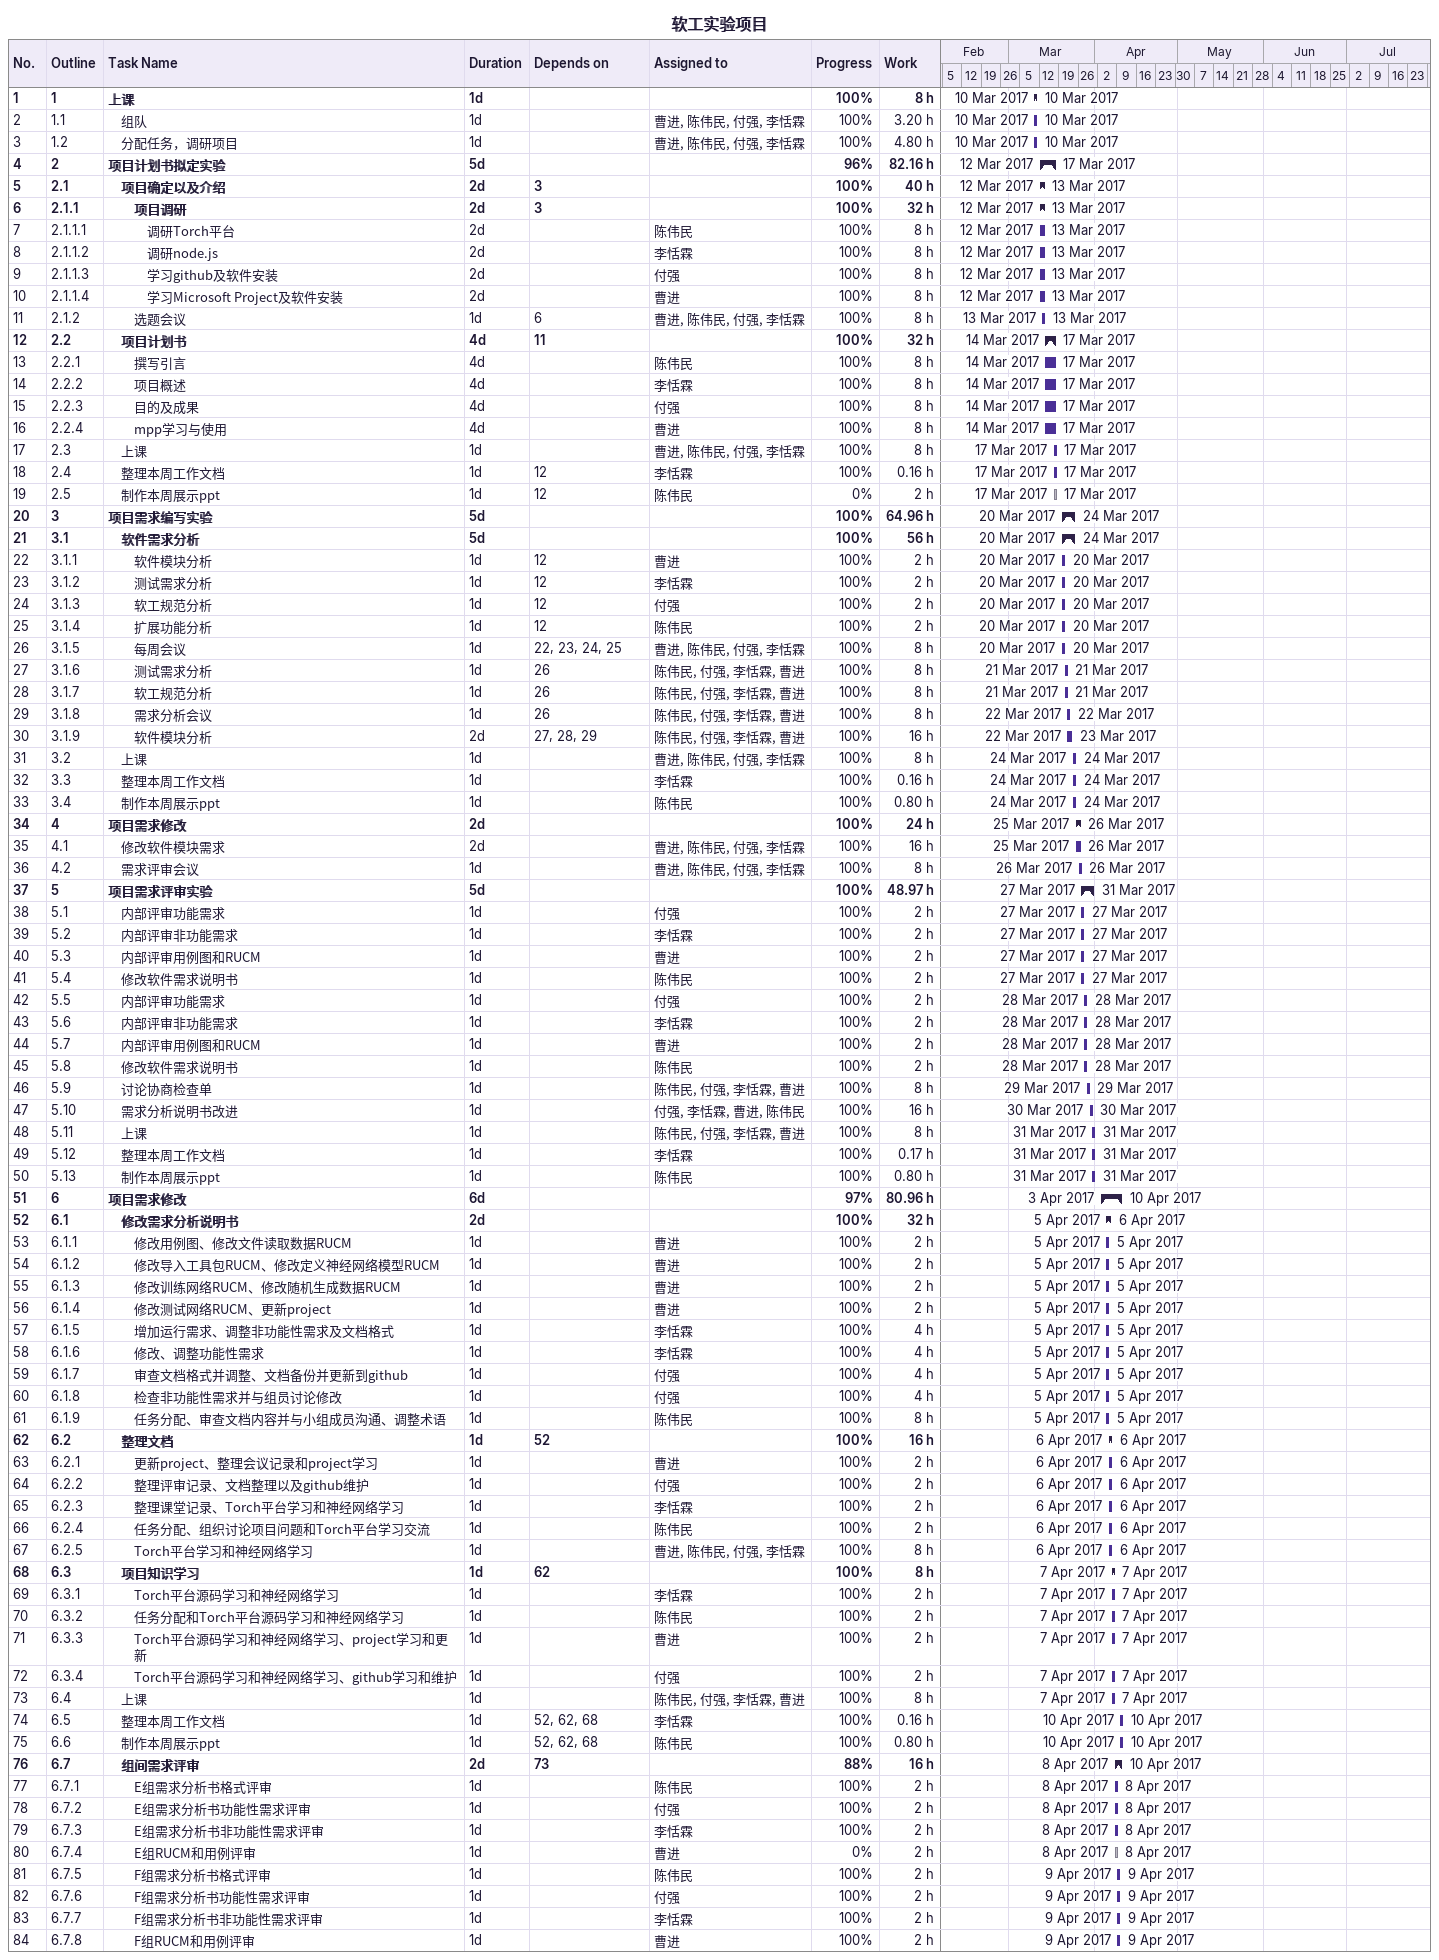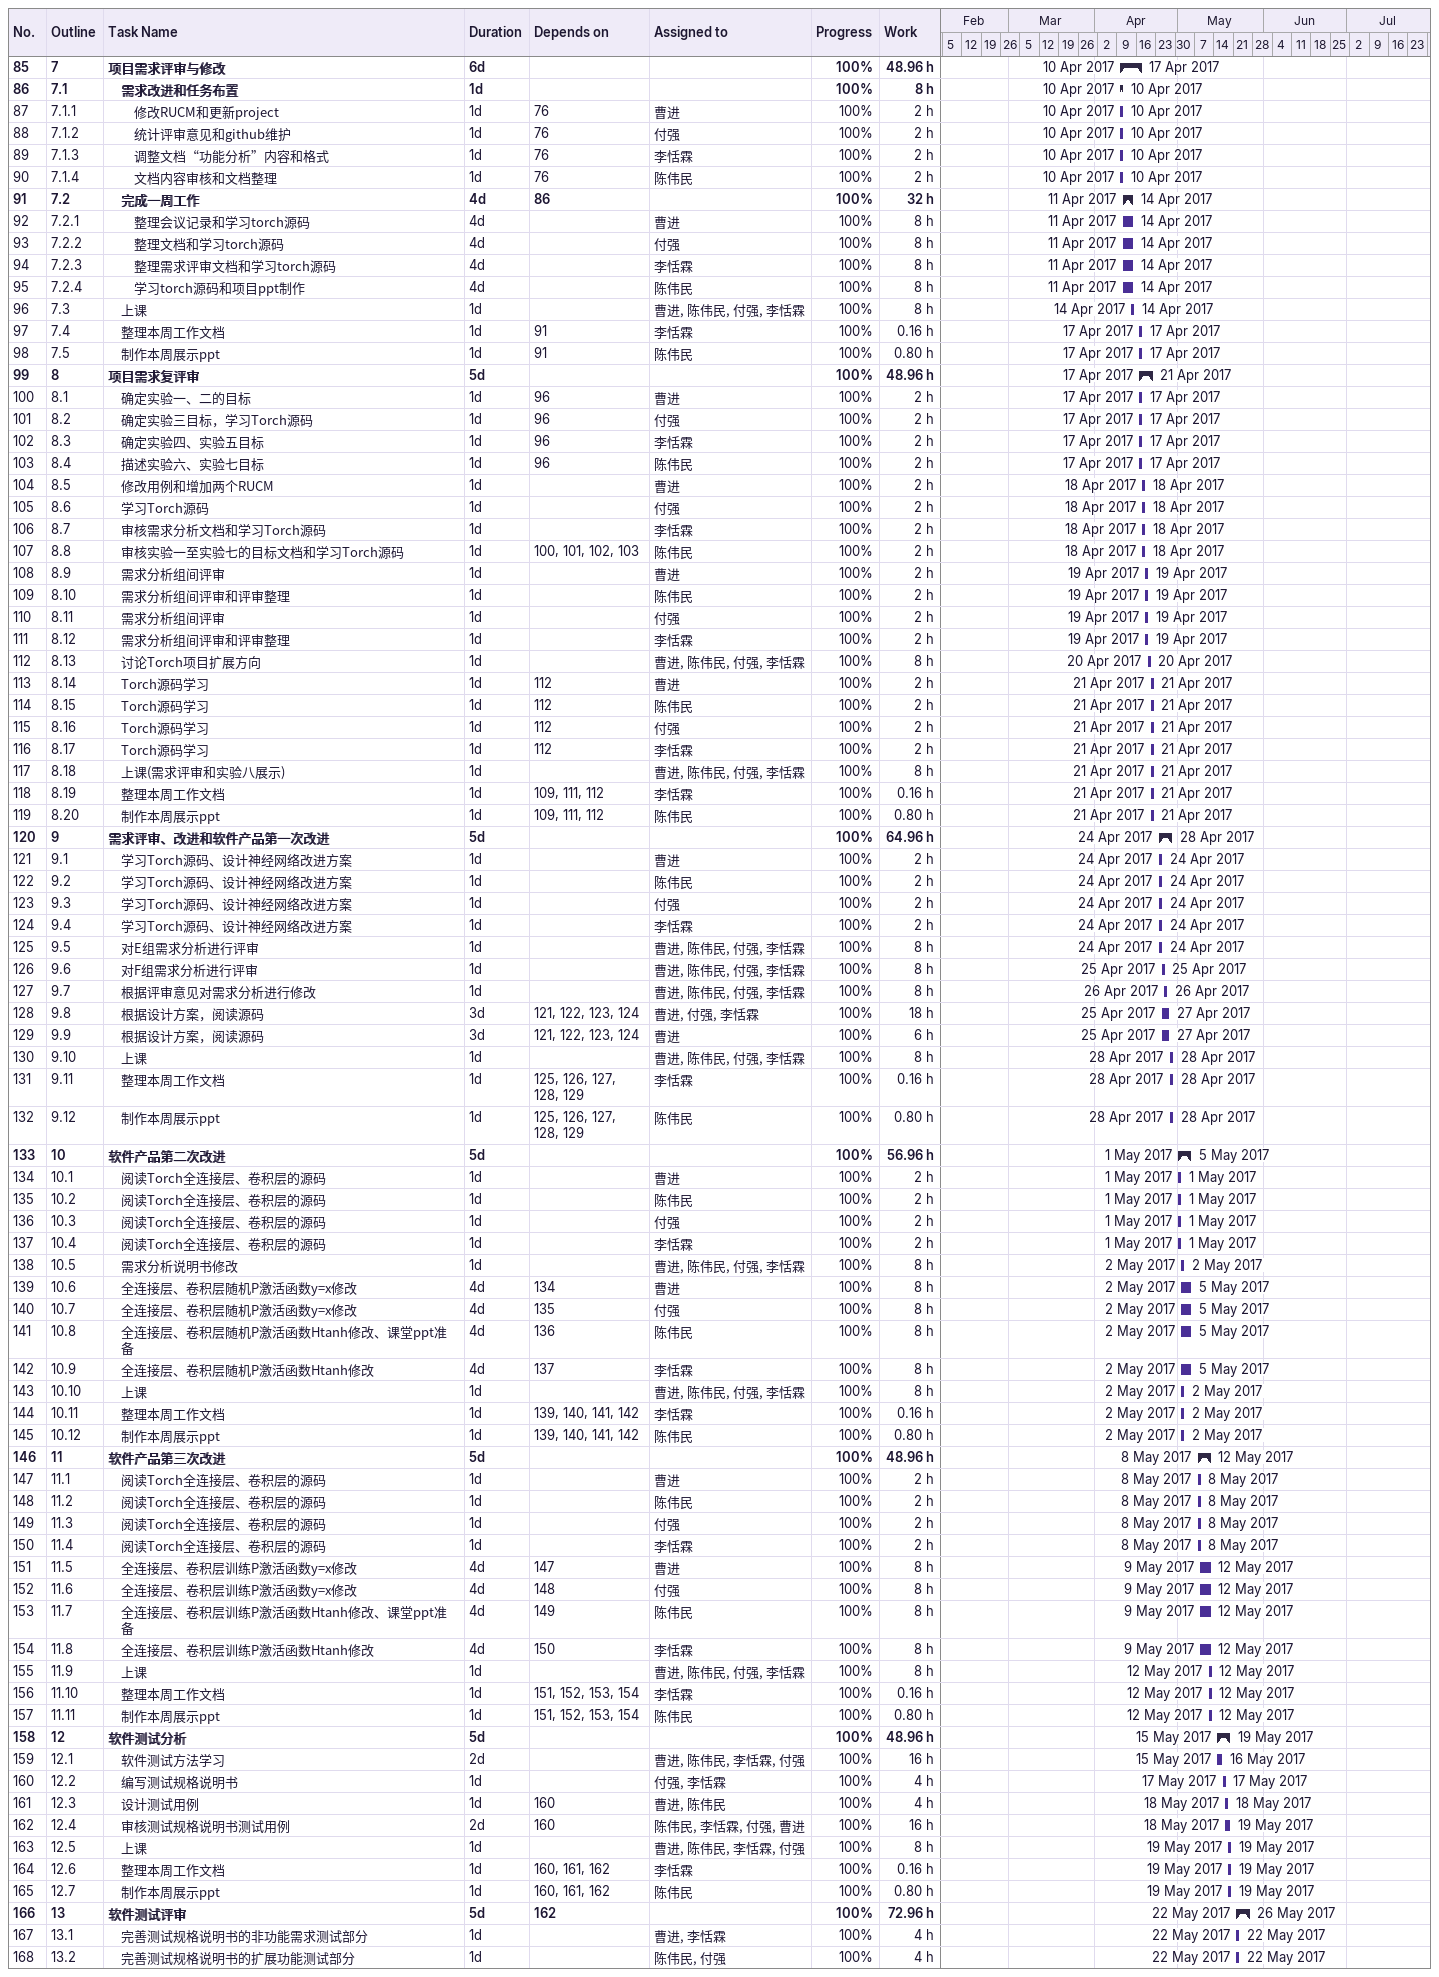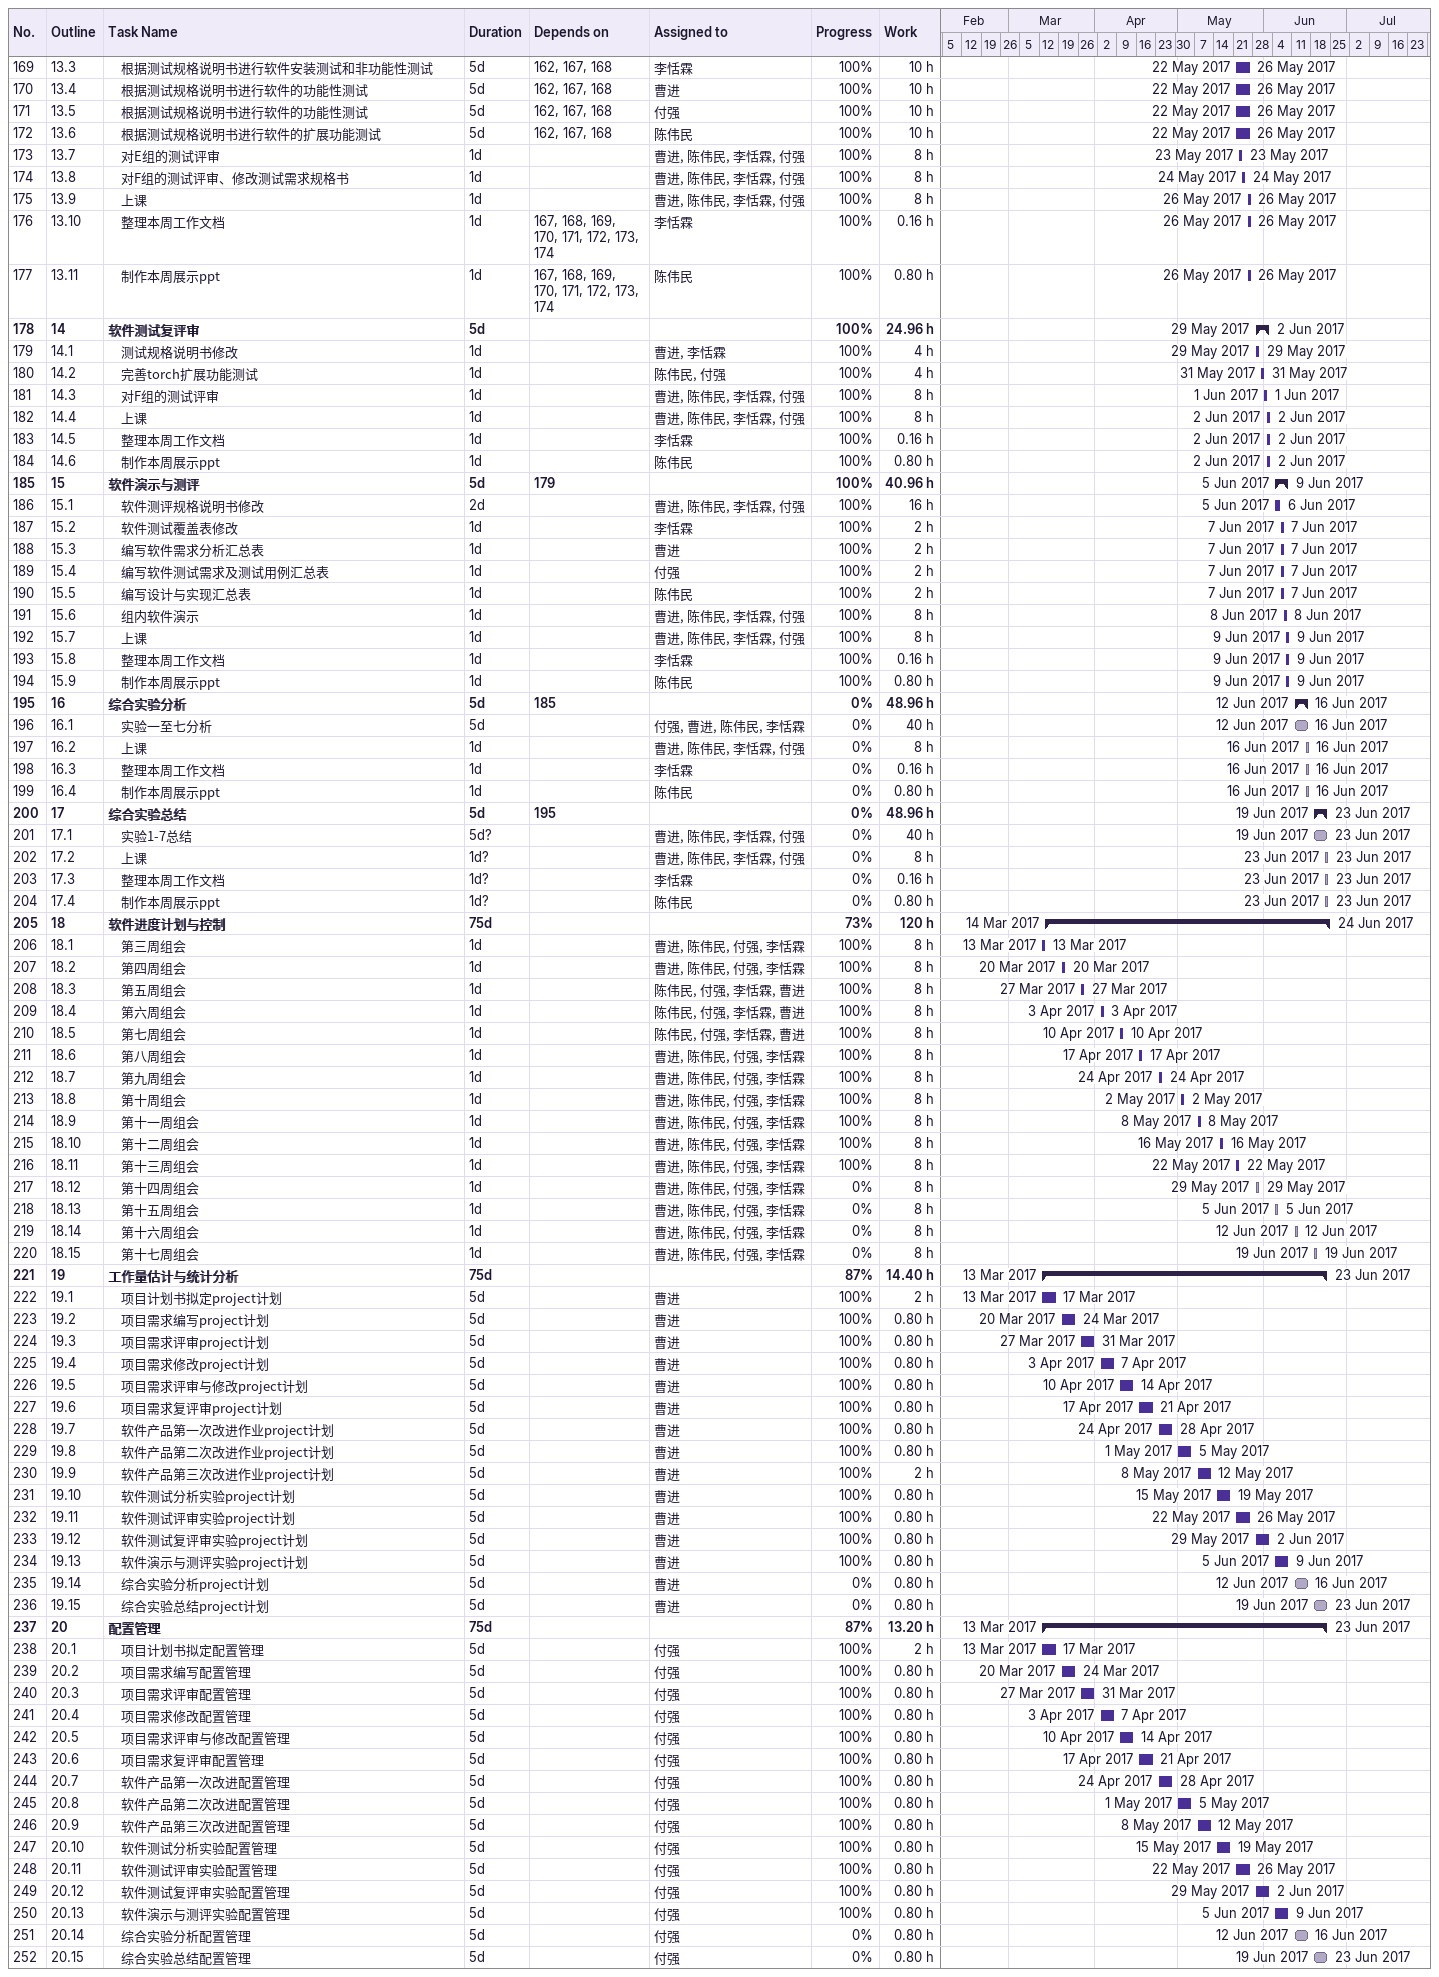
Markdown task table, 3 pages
软工实验项目

| ID | WBS | Task | Duration | Start | Finish | Predecessors | Resources | % complete | Work (h) |
|---|---|---|---|---|---|---|---|---|---|
| 1 | 1 | **上课** | 1d | 2017-03-10 | 2017-03-10 |  |  | 100 | 8 |
| 2 | 1.1 | 组队 | 1d | 2017-03-10 | 2017-03-10 |  | 曹进, 陈伟民, 付强, 李恬霖 | 100 | 3.20 |
| 3 | 1.2 | 分配任务，调研项目 | 1d | 2017-03-10 | 2017-03-10 |  | 曹进, 陈伟民, 付强, 李恬霖 | 100 | 4.80 |
| 4 | 2 | **项目计划书拟定实验** | 5d | 2017-03-12 | 2017-03-17 |  |  | 96 | 82.16 |
| 5 | 2.1 | **项目确定以及介绍** | 2d | 2017-03-12 | 2017-03-13 | 3 |  | 100 | 40 |
| 6 | 2.1.1 | **项目调研** | 2d | 2017-03-12 | 2017-03-13 | 3 |  | 100 | 32 |
| 7 | 2.1.1.1 | 调研Torch平台 | 2d | 2017-03-12 | 2017-03-13 |  | 陈伟民 | 100 | 8 |
| 8 | 2.1.1.2 | 调研node.js | 2d | 2017-03-12 | 2017-03-13 |  | 李恬霖 | 100 | 8 |
| 9 | 2.1.1.3 | 学习github及软件安装 | 2d | 2017-03-12 | 2017-03-13 |  | 付强 | 100 | 8 |
| 10 | 2.1.1.4 | 学习Microsoft Project及软件安装 | 2d | 2017-03-12 | 2017-03-13 |  | 曹进 | 100 | 8 |
| 11 | 2.1.2 | 选题会议 | 1d | 2017-03-13 | 2017-03-13 | 6 | 曹进, 陈伟民, 付强, 李恬霖 | 100 | 8 |
| 12 | 2.2 | **项目计划书** | 4d | 2017-03-14 | 2017-03-17 | 11 |  | 100 | 32 |
| 13 | 2.2.1 | 撰写引言 | 4d | 2017-03-14 | 2017-03-17 |  | 陈伟民 | 100 | 8 |
| 14 | 2.2.2 | 项目概述 | 4d | 2017-03-14 | 2017-03-17 |  | 李恬霖 | 100 | 8 |
| 15 | 2.2.3 | 目的及成果 | 4d | 2017-03-14 | 2017-03-17 |  | 付强 | 100 | 8 |
| 16 | 2.2.4 | mpp学习与使用 | 4d | 2017-03-14 | 2017-03-17 |  | 曹进 | 100 | 8 |
| 17 | 2.3 | 上课 | 1d | 2017-03-17 | 2017-03-17 |  | 曹进, 陈伟民, 付强, 李恬霖 | 100 | 8 |
| 18 | 2.4 | 整理本周工作文档 | 1d | 2017-03-17 | 2017-03-17 | 12 | 李恬霖 | 100 | 0.16 |
| 19 | 2.5 | 制作本周展示ppt | 1d | 2017-03-17 | 2017-03-17 | 12 | 陈伟民 | 0 | 2 |
| 20 | 3 | **项目需求编写实验** | 5d | 2017-03-20 | 2017-03-24 |  |  | 100 | 64.96 |
| 21 | 3.1 | **软件需求分析** | 5d | 2017-03-20 | 2017-03-24 |  |  | 100 | 56 |
| 22 | 3.1.1 | 软件模块分析 | 1d | 2017-03-20 | 2017-03-20 | 12 | 曹进 | 100 | 2 |
| 23 | 3.1.2 | 测试需求分析 | 1d | 2017-03-20 | 2017-03-20 | 12 | 李恬霖 | 100 | 2 |
| 24 | 3.1.3 | 软工规范分析 | 1d | 2017-03-20 | 2017-03-20 | 12 | 付强 | 100 | 2 |
| 25 | 3.1.4 | 扩展功能分析 | 1d | 2017-03-20 | 2017-03-20 | 12 | 陈伟民 | 100 | 2 |
| 26 | 3.1.5 | 每周会议 | 1d | 2017-03-20 | 2017-03-20 | 22, 23, 24, 25 | 曹进, 陈伟民, 付强, 李恬霖 | 100 | 8 |
| 27 | 3.1.6 | 测试需求分析 | 1d | 2017-03-21 | 2017-03-21 | 26 | 陈伟民, 付强, 李恬霖, 曹进 | 100 | 8 |
| 28 | 3.1.7 | 软工规范分析 | 1d | 2017-03-21 | 2017-03-21 | 26 | 陈伟民, 付强, 李恬霖, 曹进 | 100 | 8 |
| 29 | 3.1.8 | 需求分析会议 | 1d | 2017-03-22 | 2017-03-22 | 26 | 陈伟民, 付强, 李恬霖, 曹进 | 100 | 8 |
| 30 | 3.1.9 | 软件模块分析 | 2d | 2017-03-22 | 2017-03-23 | 27, 28, 29 | 陈伟民, 付强, 李恬霖, 曹进 | 100 | 16 |
| 31 | 3.2 | 上课 | 1d | 2017-03-24 | 2017-03-24 |  | 曹进, 陈伟民, 付强, 李恬霖 | 100 | 8 |
| 32 | 3.3 | 整理本周工作文档 | 1d | 2017-03-24 | 2017-03-24 |  | 李恬霖 | 100 | 0.16 |
| 33 | 3.4 | 制作本周展示ppt | 1d | 2017-03-24 | 2017-03-24 |  | 陈伟民 | 100 | 0.80 |
| 34 | 4 | **项目需求修改** | 2d | 2017-03-25 | 2017-03-26 |  |  | 100 | 24 |
| 35 | 4.1 | 修改软件模块需求 | 2d | 2017-03-25 | 2017-03-26 |  | 曹进, 陈伟民, 付强, 李恬霖 | 100 | 16 |
| 36 | 4.2 | 需求评审会议 | 1d | 2017-03-26 | 2017-03-26 |  | 曹进, 陈伟民, 付强, 李恬霖 | 100 | 8 |
| 37 | 5 | **项目需求评审实验** | 5d | 2017-03-27 | 2017-03-31 |  |  | 100 | 48.97 |
| 38 | 5.1 | 内部评审功能需求 | 1d | 2017-03-27 | 2017-03-27 |  | 付强 | 100 | 2 |
| 39 | 5.2 | 内部评审非功能需求 | 1d | 2017-03-27 | 2017-03-27 |  | 李恬霖 | 100 | 2 |
| 40 | 5.3 | 内部评审用例图和RUCM | 1d | 2017-03-27 | 2017-03-27 |  | 曹进 | 100 | 2 |
| 41 | 5.4 | 修改软件需求说明书 | 1d | 2017-03-27 | 2017-03-27 |  | 陈伟民 | 100 | 2 |
| 42 | 5.5 | 内部评审功能需求 | 1d | 2017-03-28 | 2017-03-28 |  | 付强 | 100 | 2 |
| 43 | 5.6 | 内部评审非功能需求 | 1d | 2017-03-28 | 2017-03-28 |  | 李恬霖 | 100 | 2 |
| 44 | 5.7 | 内部评审用例图和RUCM | 1d | 2017-03-28 | 2017-03-28 |  | 曹进 | 100 | 2 |
| 45 | 5.8 | 修改软件需求说明书 | 1d | 2017-03-28 | 2017-03-28 |  | 陈伟民 | 100 | 2 |
| 46 | 5.9 | 讨论协商检查单 | 1d | 2017-03-29 | 2017-03-29 |  | 陈伟民, 付强, 李恬霖, 曹进 | 100 | 8 |
| 47 | 5.10 | 需求分析说明书改进 | 1d | 2017-03-30 | 2017-03-30 |  | 付强, 李恬霖, 曹进, 陈伟民 | 100 | 16 |
| 48 | 5.11 | 上课 | 1d | 2017-03-31 | 2017-03-31 |  | 陈伟民, 付强, 李恬霖, 曹进 | 100 | 8 |
| 49 | 5.12 | 整理本周工作文档 | 1d | 2017-03-31 | 2017-03-31 |  | 李恬霖 | 100 | 0.17 |
| 50 | 5.13 | 制作本周展示ppt | 1d | 2017-03-31 | 2017-03-31 |  | 陈伟民 | 100 | 0.80 |
| 51 | 6 | **项目需求修改** | 6d | 2017-04-03 | 2017-04-10 |  |  | 97 | 80.96 |
| 52 | 6.1 | **修改需求分析说明书** | 2d | 2017-04-05 | 2017-04-06 |  |  | 100 | 32 |
| 53 | 6.1.1 | 修改用例图、修改文件读取数据RUCM | 1d | 2017-04-05 | 2017-04-05 |  | 曹进 | 100 | 2 |
| 54 | 6.1.2 | 修改导入工具包RUCM、修改定义神经网络模型RUCM | 1d | 2017-04-05 | 2017-04-05 |  | 曹进 | 100 | 2 |
| 55 | 6.1.3 | 修改训练网络RUCM、修改随机生成数据RUCM | 1d | 2017-04-05 | 2017-04-05 |  | 曹进 | 100 | 2 |
| 56 | 6.1.4 | 修改测试网络RUCM、更新project | 1d | 2017-04-05 | 2017-04-05 |  | 曹进 | 100 | 2 |
| 57 | 6.1.5 | 增加运行需求、调整非功能性需求及文档格式 | 1d | 2017-04-05 | 2017-04-05 |  | 李恬霖 | 100 | 4 |
| 58 | 6.1.6 | 修改、调整功能性需求 | 1d | 2017-04-05 | 2017-04-05 |  | 李恬霖 | 100 | 4 |
| 59 | 6.1.7 | 审查文档格式并调整、文档备份并更新到github | 1d | 2017-04-05 | 2017-04-05 |  | 付强 | 100 | 4 |
| 60 | 6.1.8 | 检查非功能性需求并与组员讨论修改 | 1d | 2017-04-05 | 2017-04-05 |  | 付强 | 100 | 4 |
| 61 | 6.1.9 | 任务分配、审查文档内容并与小组成员沟通、调整术语 | 1d | 2017-04-05 | 2017-04-05 |  | 陈伟民 | 100 | 8 |
| 62 | 6.2 | **整理文档** | 1d | 2017-04-06 | 2017-04-06 | 52 |  | 100 | 16 |
| 63 | 6.2.1 | 更新project、整理会议记录和project学习 | 1d | 2017-04-06 | 2017-04-06 |  | 曹进 | 100 | 2 |
| 64 | 6.2.2 | 整理评审记录、文档整理以及github维护 | 1d | 2017-04-06 | 2017-04-06 |  | 付强 | 100 | 2 |
| 65 | 6.2.3 | 整理课堂记录、Torch平台学习和神经网络学习 | 1d | 2017-04-06 | 2017-04-06 |  | 李恬霖 | 100 | 2 |
| 66 | 6.2.4 | 任务分配、组织讨论项目问题和Torch平台学习交流 | 1d | 2017-04-06 | 2017-04-06 |  | 陈伟民 | 100 | 2 |
| 67 | 6.2.5 | Torch平台学习和神经网络学习 | 1d | 2017-04-06 | 2017-04-06 |  | 曹进, 陈伟民, 付强, 李恬霖 | 100 | 8 |
| 68 | 6.3 | **项目知识学习** | 1d | 2017-04-07 | 2017-04-07 | 62 |  | 100 | 8 |
| 69 | 6.3.1 | Torch平台源码学习和神经网络学习 | 1d | 2017-04-07 | 2017-04-07 |  | 李恬霖 | 100 | 2 |
| 70 | 6.3.2 | 任务分配和Torch平台源码学习和神经网络学习 | 1d | 2017-04-07 | 2017-04-07 |  | 陈伟民 | 100 | 2 |
| 71 | 6.3.3 | Torch平台源码学习和神经网络学习、project学习和更新 | 1d | 2017-04-07 | 2017-04-07 |  | 曹进 | 100 | 2 |
| 72 | 6.3.4 | Torch平台源码学习和神经网络学习、github学习和维护 | 1d | 2017-04-07 | 2017-04-07 |  | 付强 | 100 | 2 |
| 73 | 6.4 | 上课 | 1d | 2017-04-07 | 2017-04-07 |  | 陈伟民, 付强, 李恬霖, 曹进 | 100 | 8 |
| 74 | 6.5 | 整理本周工作文档 | 1d | 2017-04-10 | 2017-04-10 | 52, 62, 68 | 李恬霖 | 100 | 0.16 |
| 75 | 6.6 | 制作本周展示ppt | 1d | 2017-04-10 | 2017-04-10 | 52, 62, 68 | 陈伟民 | 100 | 0.80 |
| 76 | 6.7 | **组间需求评审** | 2d | 2017-04-08 | 2017-04-10 | 73 |  | 88 | 16 |
| 77 | 6.7.1 | E组需求分析书格式评审 | 1d | 2017-04-08 | 2017-04-08 |  | 陈伟民 | 100 | 2 |
| 78 | 6.7.2 | E组需求分析书功能性需求评审 | 1d | 2017-04-08 | 2017-04-08 |  | 付强 | 100 | 2 |
| 79 | 6.7.3 | E组需求分析书非功能性需求评审 | 1d | 2017-04-08 | 2017-04-08 |  | 李恬霖 | 100 | 2 |
| 80 | 6.7.4 | E组RUCM和用例评审 | 1d | 2017-04-08 | 2017-04-08 |  | 曹进 | 0 | 2 |
| 81 | 6.7.5 | F组需求分析书格式评审 | 1d | 2017-04-09 | 2017-04-09 |  | 陈伟民 | 100 | 2 |
| 82 | 6.7.6 | F组需求分析书功能性需求评审 | 1d | 2017-04-09 | 2017-04-09 |  | 付强 | 100 | 2 |
| 83 | 6.7.7 | F组需求分析书非功能性需求评审 | 1d | 2017-04-09 | 2017-04-09 |  | 李恬霖 | 100 | 2 |
| 84 | 6.7.8 | F组RUCM和用例评审 | 1d | 2017-04-09 | 2017-04-09 |  | 曹进 | 100 | 2 |
| 85 | 7 | **项目需求评审与修改** | 6d | 2017-04-10 | 2017-04-17 |  |  | 100 | 48.96 |
| 86 | 7.1 | **需求改进和任务布置** | 1d | 2017-04-10 | 2017-04-10 |  |  | 100 | 8 |
| 87 | 7.1.1 | 修改RUCM和更新project | 1d | 2017-04-10 | 2017-04-10 | 76 | 曹进 | 100 | 2 |
| 88 | 7.1.2 | 统计评审意见和github维护 | 1d | 2017-04-10 | 2017-04-10 | 76 | 付强 | 100 | 2 |
| 89 | 7.1.3 | 调整文档“功能分析”内容和格式 | 1d | 2017-04-10 | 2017-04-10 | 76 | 李恬霖 | 100 | 2 |
| 90 | 7.1.4 | 文档内容审核和文档整理 | 1d | 2017-04-10 | 2017-04-10 | 76 | 陈伟民 | 100 | 2 |
| 91 | 7.2 | **完成一周工作** | 4d | 2017-04-11 | 2017-04-14 | 86 |  | 100 | 32 |
| 92 | 7.2.1 | 整理会议记录和学习torch源码 | 4d | 2017-04-11 | 2017-04-14 |  | 曹进 | 100 | 8 |
| 93 | 7.2.2 | 整理文档和学习torch源码 | 4d | 2017-04-11 | 2017-04-14 |  | 付强 | 100 | 8 |
| 94 | 7.2.3 | 整理需求评审文档和学习torch源码 | 4d | 2017-04-11 | 2017-04-14 |  | 李恬霖 | 100 | 8 |
| 95 | 7.2.4 | 学习torch源码和项目ppt制作 | 4d | 2017-04-11 | 2017-04-14 |  | 陈伟民 | 100 | 8 |
| 96 | 7.3 | 上课 | 1d | 2017-04-14 | 2017-04-14 |  | 曹进, 陈伟民, 付强, 李恬霖 | 100 | 8 |
| 97 | 7.4 | 整理本周工作文档 | 1d | 2017-04-17 | 2017-04-17 | 91 | 李恬霖 | 100 | 0.16 |
| 98 | 7.5 | 制作本周展示ppt | 1d | 2017-04-17 | 2017-04-17 | 91 | 陈伟民 | 100 | 0.80 |
| 99 | 8 | **项目需求复评审** | 5d | 2017-04-17 | 2017-04-21 |  |  | 100 | 48.96 |
| 100 | 8.1 | 确定实验一、二的目标 | 1d | 2017-04-17 | 2017-04-17 | 96 | 曹进 | 100 | 2 |
| 101 | 8.2 | 确定实验三目标，学习Torch源码 | 1d | 2017-04-17 | 2017-04-17 | 96 | 付强 | 100 | 2 |
| 102 | 8.3 | 确定实验四、实验五目标 | 1d | 2017-04-17 | 2017-04-17 | 96 | 李恬霖 | 100 | 2 |
| 103 | 8.4 | 描述实验六、实验七目标 | 1d | 2017-04-17 | 2017-04-17 | 96 | 陈伟民 | 100 | 2 |
| 104 | 8.5 | 修改用例和增加两个RUCM | 1d | 2017-04-18 | 2017-04-18 |  | 曹进 | 100 | 2 |
| 105 | 8.6 | 学习Torch源码 | 1d | 2017-04-18 | 2017-04-18 |  | 付强 | 100 | 2 |
| 106 | 8.7 | 审核需求分析文档和学习Torch源码 | 1d | 2017-04-18 | 2017-04-18 |  | 李恬霖 | 100 | 2 |
| 107 | 8.8 | 审核实验一至实验七的目标文档和学习Torch源码 | 1d | 2017-04-18 | 2017-04-18 | 100, 101, 102, 103 | 陈伟民 | 100 | 2 |
| 108 | 8.9 | 需求分析组间评审 | 1d | 2017-04-19 | 2017-04-19 |  | 曹进 | 100 | 2 |
| 109 | 8.10 | 需求分析组间评审和评审整理 | 1d | 2017-04-19 | 2017-04-19 |  | 陈伟民 | 100 | 2 |
| 110 | 8.11 | 需求分析组间评审 | 1d | 2017-04-19 | 2017-04-19 |  | 付强 | 100 | 2 |
| 111 | 8.12 | 需求分析组间评审和评审整理 | 1d | 2017-04-19 | 2017-04-19 |  | 李恬霖 | 100 | 2 |
| 112 | 8.13 | 讨论Torch项目扩展方向 | 1d | 2017-04-20 | 2017-04-20 |  | 曹进, 陈伟民, 付强, 李恬霖 | 100 | 8 |
| 113 | 8.14 | Torch源码学习 | 1d | 2017-04-21 | 2017-04-21 | 112 | 曹进 | 100 | 2 |
| 114 | 8.15 | Torch源码学习 | 1d | 2017-04-21 | 2017-04-21 | 112 | 陈伟民 | 100 | 2 |
| 115 | 8.16 | Torch源码学习 | 1d | 2017-04-21 | 2017-04-21 | 112 | 付强 | 100 | 2 |
| 116 | 8.17 | Torch源码学习 | 1d | 2017-04-21 | 2017-04-21 | 112 | 李恬霖 | 100 | 2 |
| 117 | 8.18 | 上课(需求评审和实验八展示) | 1d | 2017-04-21 | 2017-04-21 |  | 曹进, 陈伟民, 付强, 李恬霖 | 100 | 8 |
| 118 | 8.19 | 整理本周工作文档 | 1d | 2017-04-21 | 2017-04-21 | 109, 111, 112 | 李恬霖 | 100 | 0.16 |
| 119 | 8.20 | 制作本周展示ppt | 1d | 2017-04-21 | 2017-04-21 | 109, 111, 112 | 陈伟民 | 100 | 0.80 |
| 120 | 9 | **需求评审、改进和软件产品第一次改进** | 5d | 2017-04-24 | 2017-04-28 |  |  | 100 | 64.96 |
| 121 | 9.1 | 学习Torch源码、设计神经网络改进方案 | 1d | 2017-04-24 | 2017-04-24 |  | 曹进 | 100 | 2 |
| 122 | 9.2 | 学习Torch源码、设计神经网络改进方案 | 1d | 2017-04-24 | 2017-04-24 |  | 陈伟民 | 100 | 2 |
| 123 | 9.3 | 学习Torch源码、设计神经网络改进方案 | 1d | 2017-04-24 | 2017-04-24 |  | 付强 | 100 | 2 |
| 124 | 9.4 | 学习Torch源码、设计神经网络改进方案 | 1d | 2017-04-24 | 2017-04-24 |  | 李恬霖 | 100 | 2 |
| 125 | 9.5 | 对E组需求分析进行评审 | 1d | 2017-04-24 | 2017-04-24 |  | 曹进, 陈伟民, 付强, 李恬霖 | 100 | 8 |
| 126 | 9.6 | 对F组需求分析进行评审 | 1d | 2017-04-25 | 2017-04-25 |  | 曹进, 陈伟民, 付强, 李恬霖 | 100 | 8 |
| 127 | 9.7 | 根据评审意见对需求分析进行修改 | 1d | 2017-04-26 | 2017-04-26 |  | 曹进, 陈伟民, 付强, 李恬霖 | 100 | 8 |
| 128 | 9.8 | 根据设计方案，阅读源码 | 3d | 2017-04-25 | 2017-04-27 | 121, 122, 123, 124 | 曹进, 付强, 李恬霖 | 100 | 18 |
| 129 | 9.9 | 根据设计方案，阅读源码 | 3d | 2017-04-25 | 2017-04-27 | 121, 122, 123, 124 | 曹进 | 100 | 6 |
| 130 | 9.10 | 上课 | 1d | 2017-04-28 | 2017-04-28 |  | 曹进, 陈伟民, 付强, 李恬霖 | 100 | 8 |
| 131 | 9.11 | 整理本周工作文档 | 1d | 2017-04-28 | 2017-04-28 | 125, 126, 127, 128, 129 | 李恬霖 | 100 | 0.16 |
| 132 | 9.12 | 制作本周展示ppt | 1d | 2017-04-28 | 2017-04-28 | 125, 126, 127, 128, 129 | 陈伟民 | 100 | 0.80 |
| 133 | 10 | **软件产品第二次改进** | 5d | 2017-05-01 | 2017-05-05 |  |  | 100 | 56.96 |
| 134 | 10.1 | 阅读Torch全连接层、卷积层的源码 | 1d | 2017-05-01 | 2017-05-01 |  | 曹进 | 100 | 2 |
| 135 | 10.2 | 阅读Torch全连接层、卷积层的源码 | 1d | 2017-05-01 | 2017-05-01 |  | 陈伟民 | 100 | 2 |
| 136 | 10.3 | 阅读Torch全连接层、卷积层的源码 | 1d | 2017-05-01 | 2017-05-01 |  | 付强 | 100 | 2 |
| 137 | 10.4 | 阅读Torch全连接层、卷积层的源码 | 1d | 2017-05-01 | 2017-05-01 |  | 李恬霖 | 100 | 2 |
| 138 | 10.5 | 需求分析说明书修改 | 1d | 2017-05-02 | 2017-05-02 |  | 曹进, 陈伟民, 付强, 李恬霖 | 100 | 8 |
| 139 | 10.6 | 全连接层、卷积层随机P激活函数y=x修改 | 4d | 2017-05-02 | 2017-05-05 | 134 | 曹进 | 100 | 8 |
| 140 | 10.7 | 全连接层、卷积层随机P激活函数y=x修改 | 4d | 2017-05-02 | 2017-05-05 | 135 | 付强 | 100 | 8 |
| 141 | 10.8 | 全连接层、卷积层随机P激活函数Htanh修改、课堂ppt准备 | 4d | 2017-05-02 | 2017-05-05 | 136 | 陈伟民 | 100 | 8 |
| 142 | 10.9 | 全连接层、卷积层随机P激活函数Htanh修改 | 4d | 2017-05-02 | 2017-05-05 | 137 | 李恬霖 | 100 | 8 |
| 143 | 10.10 | 上课 | 1d | 2017-05-02 | 2017-05-02 |  | 曹进, 陈伟民, 付强, 李恬霖 | 100 | 8 |
| 144 | 10.11 | 整理本周工作文档 | 1d | 2017-05-02 | 2017-05-02 | 139, 140, 141, 142 | 李恬霖 | 100 | 0.16 |
| 145 | 10.12 | 制作本周展示ppt | 1d | 2017-05-02 | 2017-05-02 | 139, 140, 141, 142 | 陈伟民 | 100 | 0.80 |
| 146 | 11 | **软件产品第三次改进** | 5d | 2017-05-08 | 2017-05-12 |  |  | 100 | 48.96 |
| 147 | 11.1 | 阅读Torch全连接层、卷积层的源码 | 1d | 2017-05-08 | 2017-05-08 |  | 曹进 | 100 | 2 |
| 148 | 11.2 | 阅读Torch全连接层、卷积层的源码 | 1d | 2017-05-08 | 2017-05-08 |  | 陈伟民 | 100 | 2 |
| 149 | 11.3 | 阅读Torch全连接层、卷积层的源码 | 1d | 2017-05-08 | 2017-05-08 |  | 付强 | 100 | 2 |
| 150 | 11.4 | 阅读Torch全连接层、卷积层的源码 | 1d | 2017-05-08 | 2017-05-08 |  | 李恬霖 | 100 | 2 |
| 151 | 11.5 | 全连接层、卷积层训练P激活函数y=x修改 | 4d | 2017-05-09 | 2017-05-12 | 147 | 曹进 | 100 | 8 |
| 152 | 11.6 | 全连接层、卷积层训练P激活函数y=x修改 | 4d | 2017-05-09 | 2017-05-12 | 148 | 付强 | 100 | 8 |
| 153 | 11.7 | 全连接层、卷积层训练P激活函数Htanh修改、课堂ppt准备 | 4d | 2017-05-09 | 2017-05-12 | 149 | 陈伟民 | 100 | 8 |
| 154 | 11.8 | 全连接层、卷积层训练P激活函数Htanh修改 | 4d | 2017-05-09 | 2017-05-12 | 150 | 李恬霖 | 100 | 8 |
| 155 | 11.9 | 上课 | 1d | 2017-05-12 | 2017-05-12 |  | 曹进, 陈伟民, 付强, 李恬霖 | 100 | 8 |
| 156 | 11.10 | 整理本周工作文档 | 1d | 2017-05-12 | 2017-05-12 | 151, 152, 153, 154 | 李恬霖 | 100 | 0.16 |
| 157 | 11.11 | 制作本周展示ppt | 1d | 2017-05-12 | 2017-05-12 | 151, 152, 153, 154 | 陈伟民 | 100 | 0.80 |
| 158 | 12 | **软件测试分析** | 5d | 2017-05-15 | 2017-05-19 |  |  | 100 | 48.96 |
| 159 | 12.1 | 软件测试方法学习 | 2d | 2017-05-15 | 2017-05-16 |  | 曹进, 陈伟民, 李恬霖, 付强 | 100 | 16 |
| 160 | 12.2 | 编写测试规格说明书 | 1d | 2017-05-17 | 2017-05-17 |  | 付强, 李恬霖 | 100 | 4 |
| 161 | 12.3 | 设计测试用例 | 1d | 2017-05-18 | 2017-05-18 | 160 | 曹进, 陈伟民 | 100 | 4 |
| 162 | 12.4 | 审核测试规格说明书测试用例 | 2d | 2017-05-18 | 2017-05-19 | 160 | 陈伟民, 李恬霖, 付强, 曹进 | 100 | 16 |
| 163 | 12.5 | 上课 | 1d | 2017-05-19 | 2017-05-19 |  | 曹进, 陈伟民, 李恬霖, 付强 | 100 | 8 |
| 164 | 12.6 | 整理本周工作文档 | 1d | 2017-05-19 | 2017-05-19 | 160, 161, 162 | 李恬霖 | 100 | 0.16 |
| 165 | 12.7 | 制作本周展示ppt | 1d | 2017-05-19 | 2017-05-19 | 160, 161, 162 | 陈伟民 | 100 | 0.80 |
| 166 | 13 | **软件测试评审** | 5d | 2017-05-22 | 2017-05-26 | 162 |  | 100 | 72.96 |
| 167 | 13.1 | 完善测试规格说明书的非功能需求测试部分 | 1d | 2017-05-22 | 2017-05-22 |  | 曹进, 李恬霖 | 100 | 4 |
| 168 | 13.2 | 完善测试规格说明书的扩展功能测试部分 | 1d | 2017-05-22 | 2017-05-22 |  | 陈伟民, 付强 | 100 | 4 |
| 169 | 13.3 | 根据测试规格说明书进行软件安装测试和非功能性测试 | 5d | 2017-05-22 | 2017-05-26 | 162, 167, 168 | 李恬霖 | 100 | 10 |
| 170 | 13.4 | 根据测试规格说明书进行软件的功能性测试 | 5d | 2017-05-22 | 2017-05-26 | 162, 167, 168 | 曹进 | 100 | 10 |
| 171 | 13.5 | 根据测试规格说明书进行软件的功能性测试 | 5d | 2017-05-22 | 2017-05-26 | 162, 167, 168 | 付强 | 100 | 10 |
| 172 | 13.6 | 根据测试规格说明书进行软件的扩展功能测试 | 5d | 2017-05-22 | 2017-05-26 | 162, 167, 168 | 陈伟民 | 100 | 10 |
| 173 | 13.7 | 对E组的测试评审 | 1d | 2017-05-23 | 2017-05-23 |  | 曹进, 陈伟民, 李恬霖, 付强 | 100 | 8 |
| 174 | 13.8 | 对F组的测试评审、修改测试需求规格书 | 1d | 2017-05-24 | 2017-05-24 |  | 曹进, 陈伟民, 李恬霖, 付强 | 100 | 8 |
| 175 | 13.9 | 上课 | 1d | 2017-05-26 | 2017-05-26 |  | 曹进, 陈伟民, 李恬霖, 付强 | 100 | 8 |
| 176 | 13.10 | 整理本周工作文档 | 1d | 2017-05-26 | 2017-05-26 | 167, 168, 169, 170, 171, 172, 173, 174 | 李恬霖 | 100 | 0.16 |
| 177 | 13.11 | 制作本周展示ppt | 1d | 2017-05-26 | 2017-05-26 | 167, 168, 169, 170, 171, 172, 173, 174 | 陈伟民 | 100 | 0.80 |
| 178 | 14 | **软件测试复评审** | 5d | 2017-05-29 | 2017-06-02 |  |  | 100 | 24.96 |
| 179 | 14.1 | 测试规格说明书修改 | 1d | 2017-05-29 | 2017-05-29 |  | 曹进, 李恬霖 | 100 | 4 |
| 180 | 14.2 | 完善torch扩展功能测试 | 1d | 2017-05-31 | 2017-05-31 |  | 陈伟民, 付强 | 100 | 4 |
| 181 | 14.3 | 对F组的测试评审 | 1d | 2017-06-01 | 2017-06-01 |  | 曹进, 陈伟民, 李恬霖, 付强 | 100 | 8 |
| 182 | 14.4 | 上课 | 1d | 2017-06-02 | 2017-06-02 |  | 曹进, 陈伟民, 李恬霖, 付强 | 100 | 8 |
| 183 | 14.5 | 整理本周工作文档 | 1d | 2017-06-02 | 2017-06-02 |  | 李恬霖 | 100 | 0.16 |
| 184 | 14.6 | 制作本周展示ppt | 1d | 2017-06-02 | 2017-06-02 |  | 陈伟民 | 100 | 0.80 |
| 185 | 15 | **软件演示与测评** | 5d | 2017-06-05 | 2017-06-09 | 179 |  | 100 | 40.96 |
| 186 | 15.1 | 软件测评规格说明书修改 | 2d | 2017-06-05 | 2017-06-06 |  | 曹进, 陈伟民, 李恬霖, 付强 | 100 | 16 |
| 187 | 15.2 | 软件测试覆盖表修改 | 1d | 2017-06-07 | 2017-06-07 |  | 李恬霖 | 100 | 2 |
| 188 | 15.3 | 编写软件需求分析汇总表 | 1d | 2017-06-07 | 2017-06-07 |  | 曹进 | 100 | 2 |
| 189 | 15.4 | 编写软件测试需求及测试用例汇总表 | 1d | 2017-06-07 | 2017-06-07 |  | 付强 | 100 | 2 |
| 190 | 15.5 | 编写设计与实现汇总表 | 1d | 2017-06-07 | 2017-06-07 |  | 陈伟民 | 100 | 2 |
| 191 | 15.6 | 组内软件演示 | 1d | 2017-06-08 | 2017-06-08 |  | 曹进, 陈伟民, 李恬霖, 付强 | 100 | 8 |
| 192 | 15.7 | 上课 | 1d | 2017-06-09 | 2017-06-09 |  | 曹进, 陈伟民, 李恬霖, 付强 | 100 | 8 |
| 193 | 15.8 | 整理本周工作文档 | 1d | 2017-06-09 | 2017-06-09 |  | 李恬霖 | 100 | 0.16 |
| 194 | 15.9 | 制作本周展示ppt | 1d | 2017-06-09 | 2017-06-09 |  | 陈伟民 | 100 | 0.80 |
| 195 | 16 | **综合实验分析** | 5d | 2017-06-12 | 2017-06-16 | 185 |  | 0 | 48.96 |
| 196 | 16.1 | 实验一至七分析 | 5d | 2017-06-12 | 2017-06-16 |  | 付强, 曹进, 陈伟民, 李恬霖 | 0 | 40 |
| 197 | 16.2 | 上课 | 1d | 2017-06-16 | 2017-06-16 |  | 曹进, 陈伟民, 李恬霖, 付强 | 0 | 8 |
| 198 | 16.3 | 整理本周工作文档 | 1d | 2017-06-16 | 2017-06-16 |  | 李恬霖 | 0 | 0.16 |
| 199 | 16.4 | 制作本周展示ppt | 1d | 2017-06-16 | 2017-06-16 |  | 陈伟民 | 0 | 0.80 |
| 200 | 17 | **综合实验总结** | 5d | 2017-06-19 | 2017-06-23 | 195 |  | 0 | 48.96 |
| 201 | 17.1 | 实验1-7总结 | 5d? | 2017-06-19 | 2017-06-23 |  | 曹进, 陈伟民, 李恬霖, 付强 | 0 | 40 |
| 202 | 17.2 | 上课 | 1d? | 2017-06-23 | 2017-06-23 |  | 曹进, 陈伟民, 李恬霖, 付强 | 0 | 8 |
| 203 | 17.3 | 整理本周工作文档 | 1d? | 2017-06-23 | 2017-06-23 |  | 李恬霖 | 0 | 0.16 |
| 204 | 17.4 | 制作本周展示ppt | 1d? | 2017-06-23 | 2017-06-23 |  | 陈伟民 | 0 | 0.80 |
| 205 | 18 | **软件进度计划与控制** | 75d | 2017-03-14 | 2017-06-24 |  |  | 73 | 120 |
| 206 | 18.1 | 第三周组会 | 1d | 2017-03-13 | 2017-03-13 |  | 曹进, 陈伟民, 付强, 李恬霖 | 100 | 8 |
| 207 | 18.2 | 第四周组会 | 1d | 2017-03-20 | 2017-03-20 |  | 曹进, 陈伟民, 付强, 李恬霖 | 100 | 8 |
| 208 | 18.3 | 第五周组会 | 1d | 2017-03-27 | 2017-03-27 |  | 陈伟民, 付强, 李恬霖, 曹进 | 100 | 8 |
| 209 | 18.4 | 第六周组会 | 1d | 2017-04-03 | 2017-04-03 |  | 陈伟民, 付强, 李恬霖, 曹进 | 100 | 8 |
| 210 | 18.5 | 第七周组会 | 1d | 2017-04-10 | 2017-04-10 |  | 陈伟民, 付强, 李恬霖, 曹进 | 100 | 8 |
| 211 | 18.6 | 第八周组会 | 1d | 2017-04-17 | 2017-04-17 |  | 曹进, 陈伟民, 付强, 李恬霖 | 100 | 8 |
| 212 | 18.7 | 第九周组会 | 1d | 2017-04-24 | 2017-04-24 |  | 曹进, 陈伟民, 付强, 李恬霖 | 100 | 8 |
| 213 | 18.8 | 第十周组会 | 1d | 2017-05-02 | 2017-05-02 |  | 曹进, 陈伟民, 付强, 李恬霖 | 100 | 8 |
| 214 | 18.9 | 第十一周组会 | 1d | 2017-05-08 | 2017-05-08 |  | 曹进, 陈伟民, 付强, 李恬霖 | 100 | 8 |
| 215 | 18.10 | 第十二周组会 | 1d | 2017-05-16 | 2017-05-16 |  | 曹进, 陈伟民, 付强, 李恬霖 | 100 | 8 |
| 216 | 18.11 | 第十三周组会 | 1d | 2017-05-22 | 2017-05-22 |  | 曹进, 陈伟民, 付强, 李恬霖 | 100 | 8 |
| 217 | 18.12 | 第十四周组会 | 1d | 2017-05-29 | 2017-05-29 |  | 曹进, 陈伟民, 付强, 李恬霖 | 0 | 8 |
| 218 | 18.13 | 第十五周组会 | 1d | 2017-06-05 | 2017-06-05 |  | 曹进, 陈伟民, 付强, 李恬霖 | 0 | 8 |
| 219 | 18.14 | 第十六周组会 | 1d | 2017-06-12 | 2017-06-12 |  | 曹进, 陈伟民, 付强, 李恬霖 | 0 | 8 |
| 220 | 18.15 | 第十七周组会 | 1d | 2017-06-19 | 2017-06-19 |  | 曹进, 陈伟民, 付强, 李恬霖 | 0 | 8 |
| 221 | 19 | **工作量估计与统计分析** | 75d | 2017-03-13 | 2017-06-23 |  |  | 87 | 14.40 |
| 222 | 19.1 | 项目计划书拟定project计划 | 5d | 2017-03-13 | 2017-03-17 |  | 曹进 | 100 | 2 |
| 223 | 19.2 | 项目需求编写project计划 | 5d | 2017-03-20 | 2017-03-24 |  | 曹进 | 100 | 0.80 |
| 224 | 19.3 | 项目需求评审project计划 | 5d | 2017-03-27 | 2017-03-31 |  | 曹进 | 100 | 0.80 |
| 225 | 19.4 | 项目需求修改project计划 | 5d | 2017-04-03 | 2017-04-07 |  | 曹进 | 100 | 0.80 |
| 226 | 19.5 | 项目需求评审与修改project计划 | 5d | 2017-04-10 | 2017-04-14 |  | 曹进 | 100 | 0.80 |
| 227 | 19.6 | 项目需求复评审project计划 | 5d | 2017-04-17 | 2017-04-21 |  | 曹进 | 100 | 0.80 |
| 228 | 19.7 | 软件产品第一次改进作业project计划 | 5d | 2017-04-24 | 2017-04-28 |  | 曹进 | 100 | 0.80 |
| 229 | 19.8 | 软件产品第二次改进作业project计划 | 5d | 2017-05-01 | 2017-05-05 |  | 曹进 | 100 | 0.80 |
| 230 | 19.9 | 软件产品第三次改进作业project计划 | 5d | 2017-05-08 | 2017-05-12 |  | 曹进 | 100 | 2 |
| 231 | 19.10 | 软件测试分析实验project计划 | 5d | 2017-05-15 | 2017-05-19 |  | 曹进 | 100 | 0.80 |
| 232 | 19.11 | 软件测试评审实验project计划 | 5d | 2017-05-22 | 2017-05-26 |  | 曹进 | 100 | 0.80 |
| 233 | 19.12 | 软件测试复评审实验project计划 | 5d | 2017-05-29 | 2017-06-02 |  | 曹进 | 100 | 0.80 |
| 234 | 19.13 | 软件演示与测评实验project计划 | 5d | 2017-06-05 | 2017-06-09 |  | 曹进 | 100 | 0.80 |
| 235 | 19.14 | 综合实验分析project计划 | 5d | 2017-06-12 | 2017-06-16 |  | 曹进 | 0 | 0.80 |
| 236 | 19.15 | 综合实验总结project计划 | 5d | 2017-06-19 | 2017-06-23 |  | 曹进 | 0 | 0.80 |
| 237 | 20 | **配置管理** | 75d | 2017-03-13 | 2017-06-23 |  |  | 87 | 13.20 |
| 238 | 20.1 | 项目计划书拟定配置管理 | 5d | 2017-03-13 | 2017-03-17 |  | 付强 | 100 | 2 |
| 239 | 20.2 | 项目需求编写配置管理 | 5d | 2017-03-20 | 2017-03-24 |  | 付强 | 100 | 0.80 |
| 240 | 20.3 | 项目需求评审配置管理 | 5d | 2017-03-27 | 2017-03-31 |  | 付强 | 100 | 0.80 |
| 241 | 20.4 | 项目需求修改配置管理 | 5d | 2017-04-03 | 2017-04-07 |  | 付强 | 100 | 0.80 |
| 242 | 20.5 | 项目需求评审与修改配置管理 | 5d | 2017-04-10 | 2017-04-14 |  | 付强 | 100 | 0.80 |
| 243 | 20.6 | 项目需求复评审配置管理 | 5d | 2017-04-17 | 2017-04-21 |  | 付强 | 100 | 0.80 |
| 244 | 20.7 | 软件产品第一次改进配置管理 | 5d | 2017-04-24 | 2017-04-28 |  | 付强 | 100 | 0.80 |
| 245 | 20.8 | 软件产品第二次改进配置管理 | 5d | 2017-05-01 | 2017-05-05 |  | 付强 | 100 | 0.80 |
| 246 | 20.9 | 软件产品第三次改进配置管理 | 5d | 2017-05-08 | 2017-05-12 |  | 付强 | 100 | 0.80 |
| 247 | 20.10 | 软件测试分析实验配置管理 | 5d | 2017-05-15 | 2017-05-19 |  | 付强 | 100 | 0.80 |
| 248 | 20.11 | 软件测试评审实验配置管理 | 5d | 2017-05-22 | 2017-05-26 |  | 付强 | 100 | 0.80 |
| 249 | 20.12 | 软件测试复评审实验配置管理 | 5d | 2017-05-29 | 2017-06-02 |  | 付强 | 100 | 0.80 |
| 250 | 20.13 | 软件演示与测评实验配置管理 | 5d | 2017-06-05 | 2017-06-09 |  | 付强 | 100 | 0.80 |
| 251 | 20.14 | 综合实验分析配置管理 | 5d | 2017-06-12 | 2017-06-16 |  | 付强 | 0 | 0.80 |
| 252 | 20.15 | 综合实验总结配置管理 | 5d | 2017-06-19 | 2017-06-23 |  | 付强 | 0 | 0.80 |
